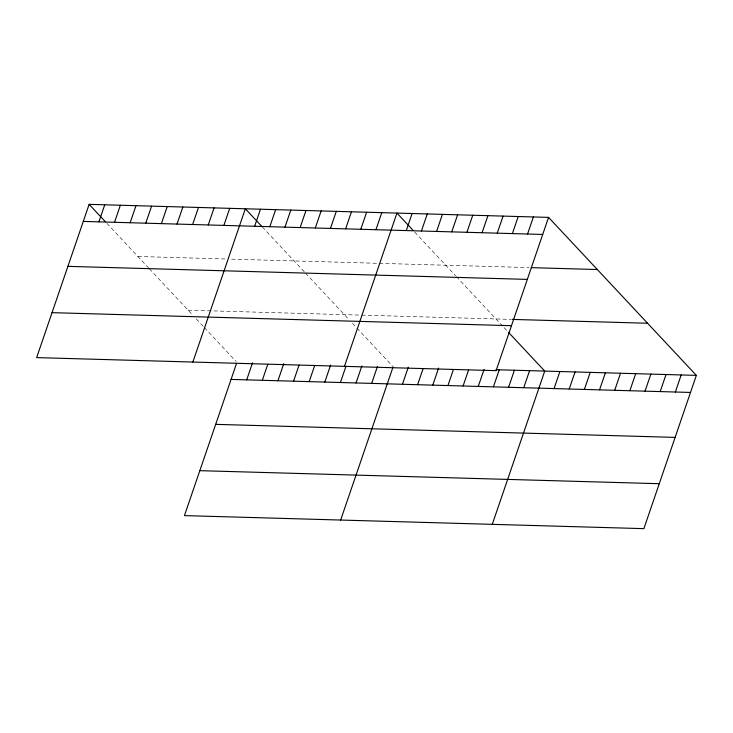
<?xml version="1.0" encoding="UTF-8"?>
<svg xmlns="http://www.w3.org/2000/svg" width="733" height="733" viewBox="0 0 733 733"><rect width="100%" height="100%" fill="white"/><g stroke="black" fill="none" stroke-linecap="round" stroke-linejoin="round"><path stroke-width="0.55" stroke-dasharray="3.67 2.75" d="M137.896 256.486L226.039 258.987M231.619 259.152L529.107 267.591M188.143 310.206L359.509 315.071M361.681 315.135L511.13 319.377M414.676 232.049L455.614 275.81M456.375 276.625L502.618 326.057M504.093 327.633L507.786 331.582M262.332 226.955L304.763 272.319M305.524 273.134L348.789 319.386M352.481 323.335L356.174 327.284M356.916 328.072L393.117 366.784M106.862 223.308L148.552 267.884M149.312 268.699L192.577 314.952M196.27 318.901L203.664 326.799M204.397 327.587L236.173 361.561"/><path stroke-width="1.1" d="M89.124 204.351L36.65 357.612L496.085 370.651L548.559 217.389L89.124 204.351L105.378 221.733M98.9 221.852L104.746 204.791M114.522 222.291L120.368 205.24M130.144 222.74L135.99 205.68M145.766 223.18L151.603 206.12M161.388 223.62L167.225 206.569M177.01 224.069L182.847 207.008M192.632 224.509L198.469 207.457M208.245 224.958L214.091 207.897M223.867 225.398L229.713 208.337M192.861 362.047L245.335 208.786L261.589 226.167M254.653 226.268L260.49 209.217M269.817 226.699L275.654 209.647M236.548 363.412L184.441 515.611L643.876 528.649L696.35 375.388L548.559 217.389M284.972 227.129L290.818 210.078M246.691 379.85L252.537 362.789M300.136 227.56L305.982 210.508M262.313 380.299L267.792 364.301M315.3 227.99L321.136 210.93M277.935 380.739L283.772 363.678M330.464 228.421L336.3 211.361M293.557 381.178L299.027 365.19M345.619 228.852L351.464 211.791M360.783 229.282L366.619 212.222M309.179 381.627L314.649 365.63M375.947 229.713L381.783 212.652M324.801 382.067L330.638 365.007M344.473 366.344L396.947 213.083L413.201 230.464M340.414 382.507L345.894 366.518M406.265 230.574L412.111 213.514M356.036 382.956L361.882 365.895M421.429 231.005L427.266 213.944M371.658 383.396L377.504 366.344M436.593 231.436L442.43 214.375M340.653 520.045L392.76 367.847M451.748 231.866L457.594 214.806M402.444 384.275L408.281 367.215M466.912 232.297L472.758 215.236M417.599 384.706L423.078 368.708M482.076 232.727L487.912 215.667M432.763 385.137L438.609 368.076M497.24 233.158L503.076 216.098M447.927 385.567L453.406 369.569M512.394 233.589L518.24 216.528M463.091 385.989L468.561 370M527.558 234.019L533.395 216.959M478.246 386.419L484.092 369.368M493.41 386.85L499.255 369.799M508.574 387.281L514.41 370.229M523.738 387.711L529.574 370.66M492.264 524.352L544.738 371.09L508.528 332.379M554.056 388.572L559.893 371.512M569.22 389.003L575.057 371.943M584.375 389.434L590.221 372.373M599.539 389.864L605.385 372.804M614.703 390.295L620.539 373.234M629.867 390.726L635.703 373.665M645.022 391.156L650.867 374.096M660.186 391.587L666.031 374.526M675.35 392.018L681.186 374.957M83.287 221.412L542.722 234.45M531.269 267.655L597.331 269.533M67.894 266.354L527.329 279.392M512.211 319.405L647.578 323.253M52.043 312.661L511.478 325.699M496.003 369.707L696.35 375.388M231.069 379.41L690.513 392.448M215.685 424.352L675.12 437.39M199.825 470.668L659.269 483.707"/></g></svg>
